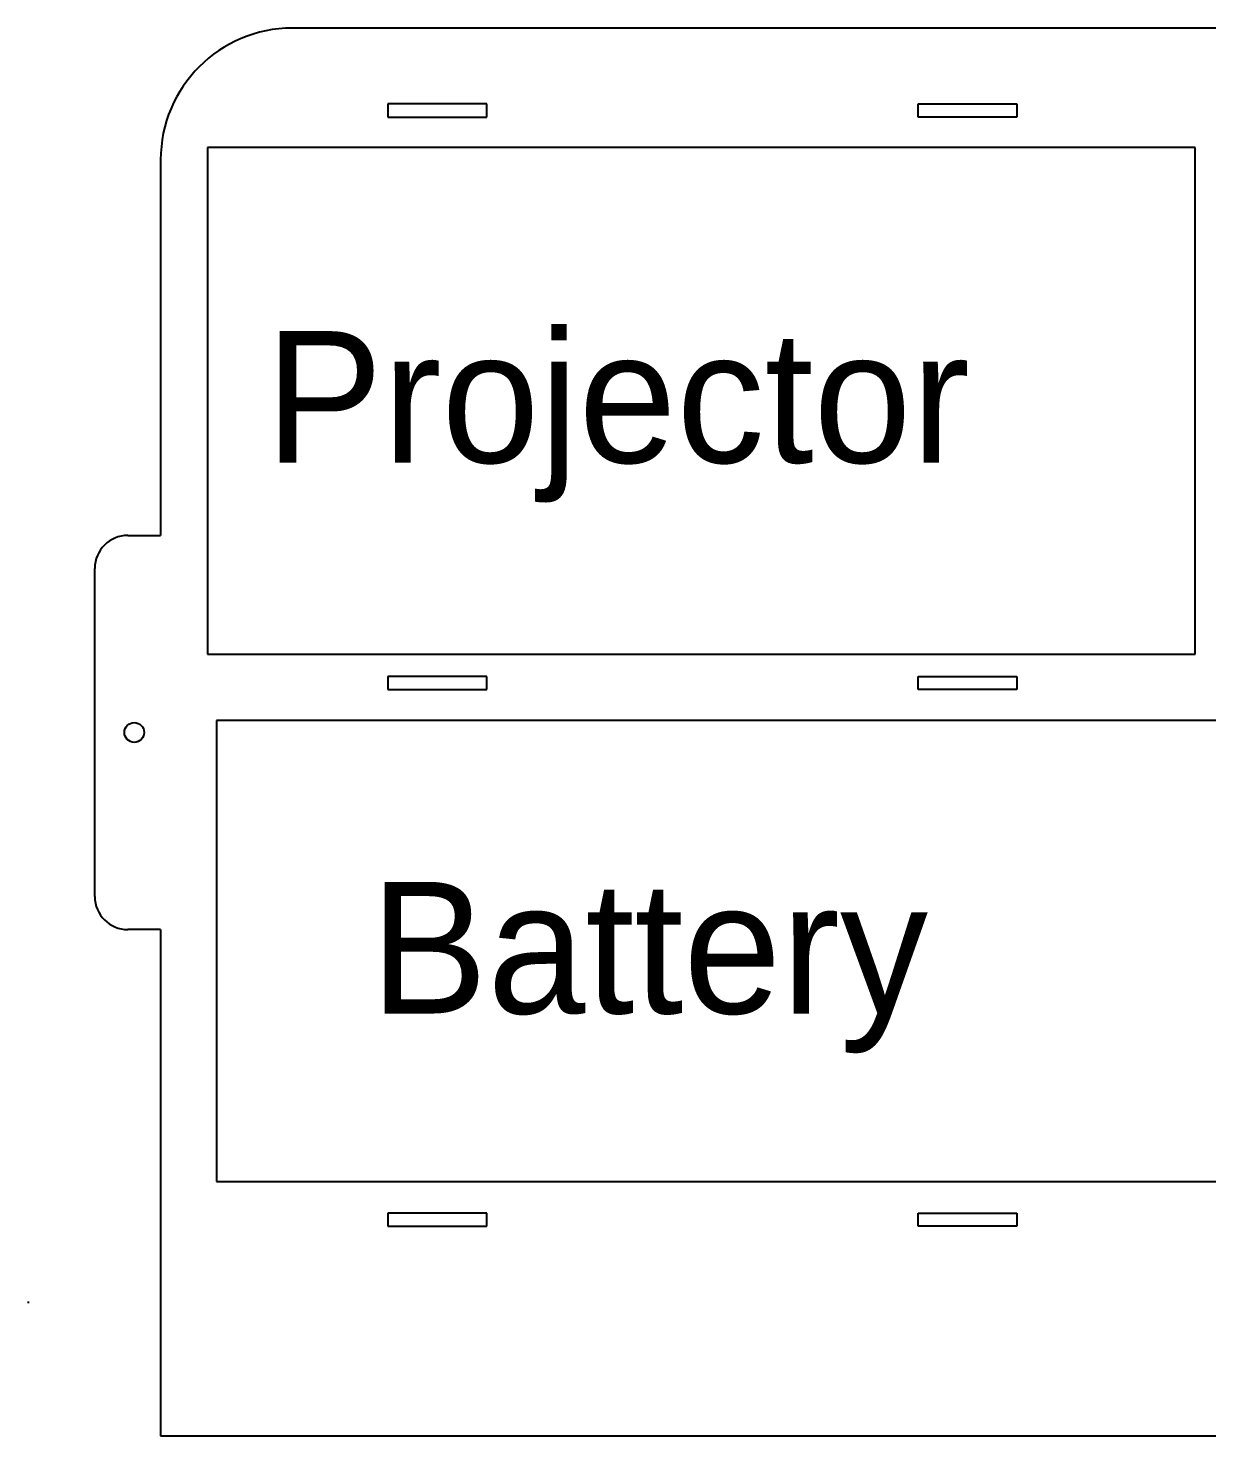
# Model space of a CAD drawing. Extents: x -395 to -66, y -1367 to -1153.
# Drawn here: x -394.6 to -215.6, y -1367.2 to -1153.4 of the extents above; entities that cross this region are included whole.
import ezdxf

# ---------------------------------------------------------------- set-up
doc = ezdxf.new("R2010")
doc.units = 0
for name, color, linetype in [('FAB_3$PI_PROJECTOR$BATTERY', 7, 'CONTINUOUS'), ('FAB_3$PI_PROJECTOR$PANEL-P', 216, 'CONTINUOUS'), ('FAB_3$PI_PROJECTOR$PROJ', 7, 'CONTINUOUS')]:
    doc.layers.add(name, color=color, linetype=linetype)

msp = doc.modelspace()

# ---------------------------------------------------------------- linework, layer by layer
at = {"layer": 'FAB_3$PI_PROJECTOR$BATTERY'}
for p, q in [((-201, -1258.54), (-366, -1258.54)), ((-366, -1258.54), (-366, -1328.54)), ((-366, -1328.54), (-201, -1328.54))]:
    msp.add_line(p, q, dxfattribs=at)
at = {"layer": 'FAB_3$PI_PROJECTOR$PANEL-P'}
for p, q in [((-95.5, -1153.37), (-354.5, -1153.37)), ((-339.98, -1164.88), (-339.98, -1166.88)), ((-324.98, -1164.88), (-339.98, -1164.88)), ((-324.98, -1166.88), (-324.98, -1164.88)), ((-259.46, -1164.88), (-244.46, -1164.88)), ((-259.46, -1166.88), (-259.46, -1164.88)), ((-244.46, -1164.88), (-244.46, -1166.88)), ((-339.98, -1166.88), (-324.98, -1166.88)), ((-244.46, -1166.88), (-259.46, -1166.88)), ((-374.5, -1173.37), (-374.5, -1230.43)), ((-379.5, -1230.43), (-374.5, -1230.43)), ((-384.5, -1285.28), (-384.5, -1235.43)), ((-339.98, -1251.84), (-339.98, -1253.84)), ((-324.98, -1251.84), (-339.98, -1251.84)), ((-324.98, -1253.84), (-324.98, -1251.84)), ((-259.46, -1251.84), (-244.46, -1251.84)), ((-259.46, -1253.84), (-259.46, -1251.84)), ((-244.46, -1251.84), (-244.46, -1253.84)), ((-339.98, -1253.84), (-324.98, -1253.84)), ((-244.46, -1253.84), (-259.46, -1253.84)), ((-374.5, -1290.28), (-379.5, -1290.28)), ((-374.5, -1290.28), (-374.5, -1367.19)), ((-339.98, -1333.34), (-339.98, -1335.34)), ((-324.98, -1333.34), (-339.98, -1333.34)), ((-324.98, -1335.34), (-324.98, -1333.34)), ((-259.46, -1333.34), (-244.46, -1333.34)), ((-259.46, -1335.34), (-259.46, -1333.34)), ((-244.46, -1333.34), (-244.46, -1335.34)), ((-339.98, -1335.34), (-324.98, -1335.34)), ((-244.46, -1335.34), (-259.46, -1335.34)), ((-374.5, -1367.19), (-75.5, -1367.19))]:
    msp.add_line(p, q, dxfattribs=at)
msp.add_circle((-378.5, -1260.35), 1.5, dxfattribs=at)
for centre, radius, start, end in [((-354.5, -1173.37), 20, 90, 180), ((-379.5, -1235.43), 5, 90, 180), ((-379.5, -1285.28), 5, 180, 270), ((185103.14, -1208.41), 185497.81, 180.0427426, 180.0428209)]:
    msp.add_arc(centre, radius, start, end, dxfattribs=at)
at = {"layer": 'FAB_3$PI_PROJECTOR$PROJ'}
for p, q in [((-217.4, -1171.48), (-367.4, -1171.48)), ((-367.4, -1171.48), (-367.4, -1248.48)), ((-217.4, -1248.48), (-217.4, -1171.48)), ((-367.4, -1248.48), (-217.4, -1248.48))]:
    msp.add_line(p, q, dxfattribs=at)

# ---------------------------------------------------------------- texts
at = {"layer": 'FAB_3$PI_PROJECTOR$BATTERY', "linetype": 'CONTINUOUS'}
msp.add_text('Battery', height=20, dxfattribs=at).set_placement((-342.7, -1303.04))
at = {"layer": 'FAB_3$PI_PROJECTOR$PROJ', "linetype": 'CONTINUOUS'}
msp.add_text('Projector', height=20, dxfattribs=at).set_placement((-358.6, -1219.39))

doc.saveas('drawing.dxf')
